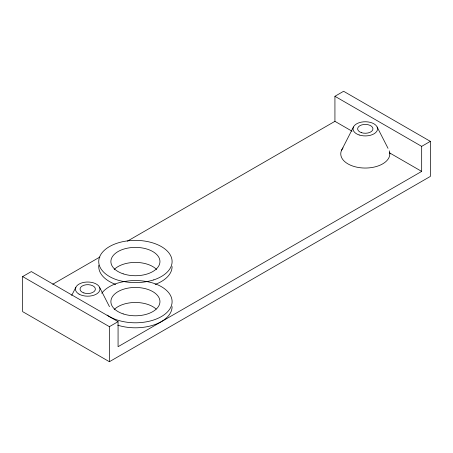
<?xml version="1.0" encoding="UTF-8"?>
<svg xmlns="http://www.w3.org/2000/svg" width="453" height="453" viewBox="0 0 453 453"><rect width="100%" height="100%" fill="white"/><g stroke="black" fill="none" stroke-linecap="round" stroke-linejoin="round"><path stroke-width="0.68" d="M71.693 295.424L75.861 287.27M341.59 150.215L353.442 127.01M334.931 96.285L343.606 91.279L430.35 141.359L430.35 176.421L109.394 361.721L22.65 311.641L22.65 276.579L31.325 271.574L118.069 321.653L118.069 346.698L421.675 171.41L421.675 146.37L334.931 96.285L334.931 121.33L127.423 241.132M52.746 284.246L99.881 257.032M22.65 276.579L109.394 326.664L118.069 321.653M421.675 146.37L430.35 141.359M334.931 121.33L352.038 131.206M389.297 152.718L421.675 171.41M377.139 127.01L388.028 148.335M99.558 287.27L109.484 306.715M389.603 152.893L389.829 153.884M109.394 326.664L109.394 361.721M114.167 269.501A24.536 14.168 0 0 1 156.664 269.501M114.167 309.563A24.536 14.168 0 0 1 156.194 309.116M389.246 150.809A24.536 14.168 0 0 1 362.621 167.961A24.536 14.168 0 0 1 343.057 147.893M172.1 266.568A36.682 21.178 0 0 1 155.119 284.427M115.719 284.427A36.682 21.178 0 0 1 98.816 265.186M172.1 306.63A36.682 21.178 0 0 1 117.718 325.18M107.14 315.107A36.682 21.178 0 0 0 163.425 315.299A36.682 21.178 0 0 0 153.76 283.284C141.863 279.637 128.975 279.637 117.078 283.284A36.682 21.178 0 0 0 101.738 293.233M153.76 279.897C141.863 283.544 128.975 283.544 117.078 279.897A36.682 21.178 0 0 1 107.321 247.944A36.682 21.178 0 0 1 163.516 247.944A36.682 21.178 0 0 1 153.76 279.897M79.032 294.11A12.265 7.084 0 0 0 99.558 290.934A12.265 7.084 0 0 0 84.535 282.259A12.265 7.084 0 0 0 79.032 294.11M83.873 292.938A7.667 4.428 0 0 0 95.373 289.099A7.667 4.428 0 0 0 83.873 285.265A7.667 4.428 0 0 0 83.873 292.938M359.155 134.977A12.265 7.084 0 0 0 377.559 128.839A12.265 7.084 0 0 0 359.155 122.706A12.265 7.084 0 0 0 359.155 134.977M361.46 132.672A7.667 4.428 0 0 0 372.961 128.839A7.667 4.428 0 0 0 361.46 125.005A7.667 4.428 0 0 0 361.46 132.672M123.148 273.827A24.536 14.168 0 0 0 159.954 261.557A24.536 14.168 0 0 0 123.148 249.292A24.536 14.168 0 0 0 123.148 273.827M123.148 313.889A24.536 14.168 0 0 0 159.954 301.624A24.536 14.168 0 0 0 123.148 289.354A24.536 14.168 0 0 0 123.148 313.889"/></g></svg>
